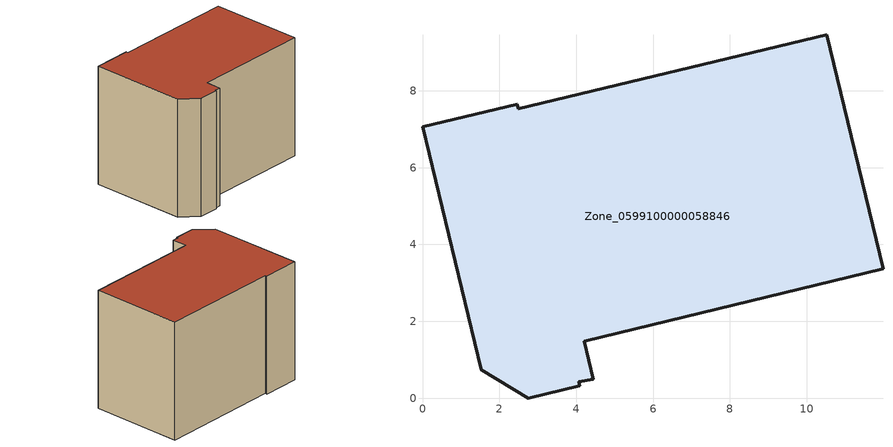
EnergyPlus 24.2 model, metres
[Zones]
Zone_0599100000058846
 floor ground (C_G): 1.53,0.73 0,7.06 2.47,7.66 2.5,7.54 10.52,9.46 11.98,3.37 4.21,1.49 4.45,0.49 4.06,0.43 4.09,0.33 2.75,0 z0
 wall outside (C_F): 2.5,7.54 2.47,7.66 0,7.06 1.53,0.73 2.75,0 4.09,0.33 4.06,0.43 4.45,0.49 4.21,1.49 11.98,3.37 10.52,9.46 2.5,7.54 z0:8.09
 roof outside (C_R): 4.06,0.43 4.45,0.49 4.21,1.49 11.98,3.37 10.52,9.46 2.5,7.54 2.47,7.66 0,7.06 1.53,0.73 2.75,0 4.09,0.33 z8.09
[BUILDING]
Pand.0599100000058846: North Axis=0; Terrain=City; Loads Convergence Tolerance Value=0.04; Temperature Convergence Tolerance Value=0.4; Solar Distribution=FullExterior; Maximum Number of Warmup Days=25; Minimum Number of Warmup Days=1
[Site:Location]
Rotterdam.The.Hague.AP_ZH_NLD Design_Conditions: Latitude=51.96; Longitude=4.45; Time Zone=1; Elevation=-4.5
[SITE:GROUNDTEMPERATURE:BUILDINGSURFACE]
18, 18, 18, 18, 18, 18, 18, 18, 18, 18, 18, 18
[MATERIAL] Thermal Absorptance=0.9; Solar Absorptance=0.7; Visible Absorptance=0.7
Name | Roughness | Thickness | Conductivity | Density | Specific Heat
G.TC.1965-1974 | MediumSmooth | 0.15 | 0.882353 | 540 | 1210
F.TC.1965-1974 | Rough | 0.3 | 0.697674 | 1920 | 840
R.TC.1965-1974 | MediumRough | 0.2 | 0.232558 | 1500 | 1000
[CONSTRUCTION]
C_G: G.TC.1965-1974
C_F: F.TC.1965-1974
C_R: R.TC.1965-1974
[ZONE]
Zone_0599100000058846: Type=1; Multiplier=1; Ceiling Height=Autocalculate; Volume=Autocalculate; Floor Area=autocalculate; Part of Total Floor Area=Yes
[ZONEINFILTRATION:DESIGNFLOWRATE]
Infil_Zone_0599100000058846: Zone or ZoneList or Space or SpaceList=Zone_0599100000058846; Schedule=AlwaysOn; Design Flow Rate Calculation Method=Flow/Area; Flow Rate per Floor Area=0.003; Constant Term Coefficient=1; Temperature Term Coefficient=0; Velocity Term Coefficient=0; Velocity Squared Term Coefficient=0
[HVACTEMPLATE:ZONE:IDEALLOADSAIRSYSTEM]
Zone_0599100000058846: Maximum Heating Supply Air Temperature=50; Minimum Cooling Supply Air Temperature=13; Maximum Heating Supply Air Humidity Ratio=0.0156; Minimum Cooling Supply Air Humidity Ratio=0.0077; Heating Limit=NoLimit; Cooling Limit=NoLimit; Dehumidification Control Type=ConstantSensibleHeatRatio; Cooling Sensible Heat Ratio=0.7; Dehumidification Setpoint=60; Humidification Control Type=None; Humidification Setpoint=30; Outdoor Air Method=None; Outdoor Air Flow Rate per Person=0.00944; Outdoor Air Flow Rate per Zone Floor Area=0; Outdoor Air Flow Rate per Zone=0; Demand Controlled Ventilation Type=None; Outdoor Air Economizer Type=NoEconomizer; Heat Recovery Type=None; Sensible Heat Recovery Effectiveness=0.7; Latent Heat Recovery Effectiveness=0.65
[ZONECONTROL:THERMOSTAT]
ThermostatControl_Zone_0599100000058846: Zone or ZoneList=Zone_0599100000058846; Control Type Schedule=DualSetpointControlType; Control 1=Thermostat_Zone_0599100000058846; Temperature Difference Between Cutout And Setpoint=0
[THERMOSTATSETPOINT:DUALSETPOINT]
Thermostat_Zone_0599100000058846: Heating Setpoint Temperature Schedule=HeatingSetpoint_Zone_0599100000058846; Cooling Setpoint Temperature Schedule=CoolingSetpoint_Zone_0599100000058846
[SCHEDULE:COMPACT]
HeatingSetpoint_Zone_0599100000058846: Through: 12/31, For: AllDays, Until: 24:00, 21
CoolingSetpoint_Zone_0599100000058846: Through: 12/31, For: AllDays, Until: 24:00, 24
DualSetpointControlType: Through: 12/31, For: AllDays, Until: 24:00, 4
AlwaysOn: Through: 12/31, For: AllDays, Until: 24:00, 1
